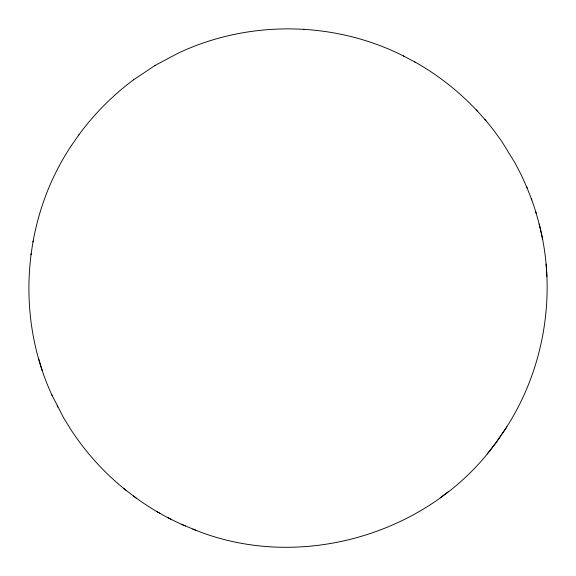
<?xml version="1.0" encoding="UTF-8"?>
<svg xmlns="http://www.w3.org/2000/svg" width="576" height="576" viewBox="0 0 576 576"><rect width="100%" height="100%" fill="white"/><g stroke="black" fill="none" stroke-linecap="round" stroke-linejoin="round"><path stroke-width="0.86" d="M71.525 145.411L71.345 145.67C22.918 218.16 15.365 315.36 51.682 394.56L52.171 395.597M30.938 254.765L31.104 253.728M32.94 241.949L33.084 241.042M501.559 434.621C543.391 374.623 557.374 296.374 539.568 225.482L539.165 224.028M501.005 435.413C436.306 533.095 300.996 574.085 192.852 529.049M506.945 426.773L495.965 442.757L487.145 453.946M78.746 135L78.883 134.806C94.234 113.933 112.68 95.371 133.445 79.877M71.345 145.67L78.883 134.806M440.266 497.736L448.078 491.846M133.43 79.884L155.038 65.462M155.002 65.484L177.876 53.323C248.278 19.879 333.749 20.786 403.351 55.901L404.258 56.369M303.768 29.275L304.142 29.29M133.373 495.958C149.45 507.989 166.997 518.148 185.486 525.982M181.728 524.448L196.546 530.561M414.677 61.92L415.699 62.453C445.846 79.445 472.306 102.686 493.495 130.01L501.646 141.192L515.009 162.893L521.431 175.277L527.162 188.086M403.351 55.901L415.699 62.453M167.501 517.399L170.806 519.228M156.78 511.546L160.092 513.382M51.682 394.56L63.857 418.255L71.237 430.171C86.292 452.966 104.81 473.558 126.295 490.464M123.545 488.376L136.145 498.067M476.258 109.872L477.454 111.211M484.754 119.376L486.043 120.823M57.218 406.001L57.737 407.095M531.281 198.612C536.213 211.831 539.798 225.504 542.57 239.328M526.666 186.84L531.792 199.908M38.563 358.517L42.336 370.786M535.795 211.896L536.184 213.314M546.905 276.473L546.113 264.089"/></g></svg>
